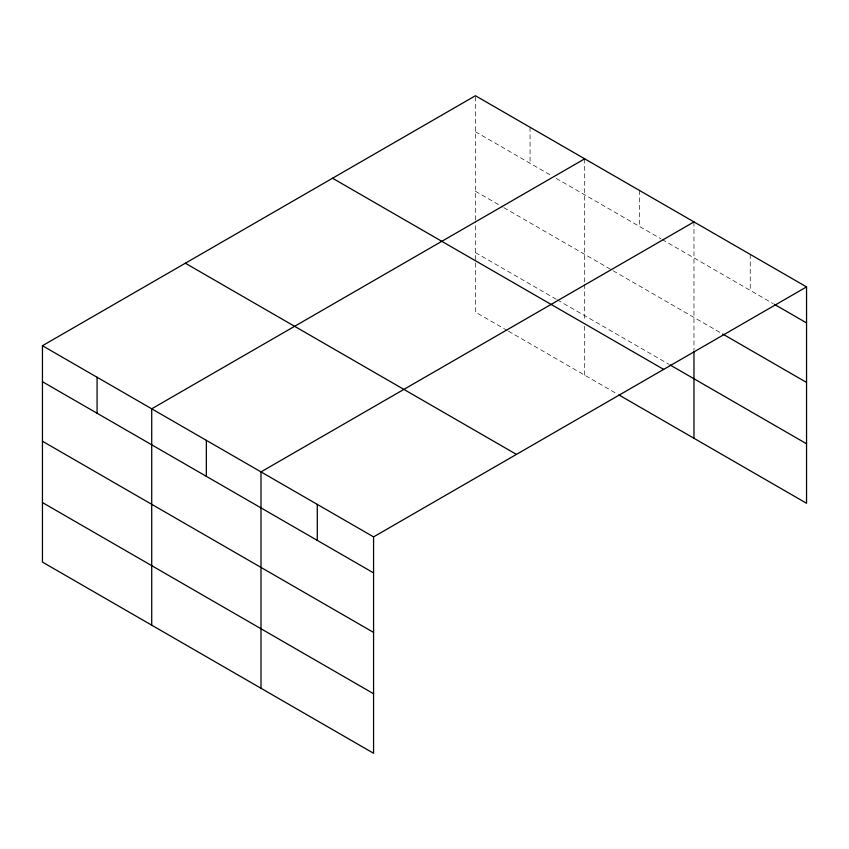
<?xml version="1.0" encoding="UTF-8"?>
<svg xmlns="http://www.w3.org/2000/svg" width="849" height="849" viewBox="0 0 849 849"><rect width="100%" height="100%" fill="white"/><g stroke="black" fill="none" stroke-linecap="round" stroke-linejoin="round"><path stroke-width="0.64" stroke-dasharray="4.25 3.18" d="M475.429 219.965L475.429 95.735M475.429 131.733L551.691 175.764M556.244 178.396L660.957 238.845M662.103 239.503L773.237 303.666M475.429 191.258L502.746 207.029M503.882 207.687L612.012 270.12M613.158 270.778L721.544 333.349M475.429 252.588L556.244 299.241M557.379 299.899L668.927 364.306M507.299 330.516L475.429 312.114L475.429 221.271M508.434 331.163L617.711 394.254M750.261 254.413L750.261 290.4M693.973 221.918L693.973 350.053M639.339 190.367L639.339 226.365M584.696 158.827L584.696 283.046M584.696 284.351L584.696 320.964M584.696 326.249L584.696 375.194M530.063 127.286L530.063 163.273"/><path stroke-width="1.27" d="M806.55 286.909L475.429 95.735L42.45 345.723L42.45 562.091L373.571 753.265L373.571 536.886L806.55 286.909L806.55 503.277L618.847 394.912M584.696 158.827L151.716 408.804L151.716 625.172M693.973 221.918L260.993 471.895L260.993 688.263M774.384 304.335L806.55 322.907M722.69 334.007L806.55 382.432M670.063 364.953L806.55 443.762M332.543 178.237L663.663 369.4M185.337 263.222L516.457 454.395M42.45 345.723L373.571 536.886M42.45 381.71L373.571 572.884M42.45 441.236L373.571 632.409M42.45 502.566L373.571 693.739M693.973 351.359L693.973 438.286M317.282 504.391L317.282 540.389M206.349 440.344L206.349 476.342M97.083 377.264L97.083 413.261"/></g></svg>
